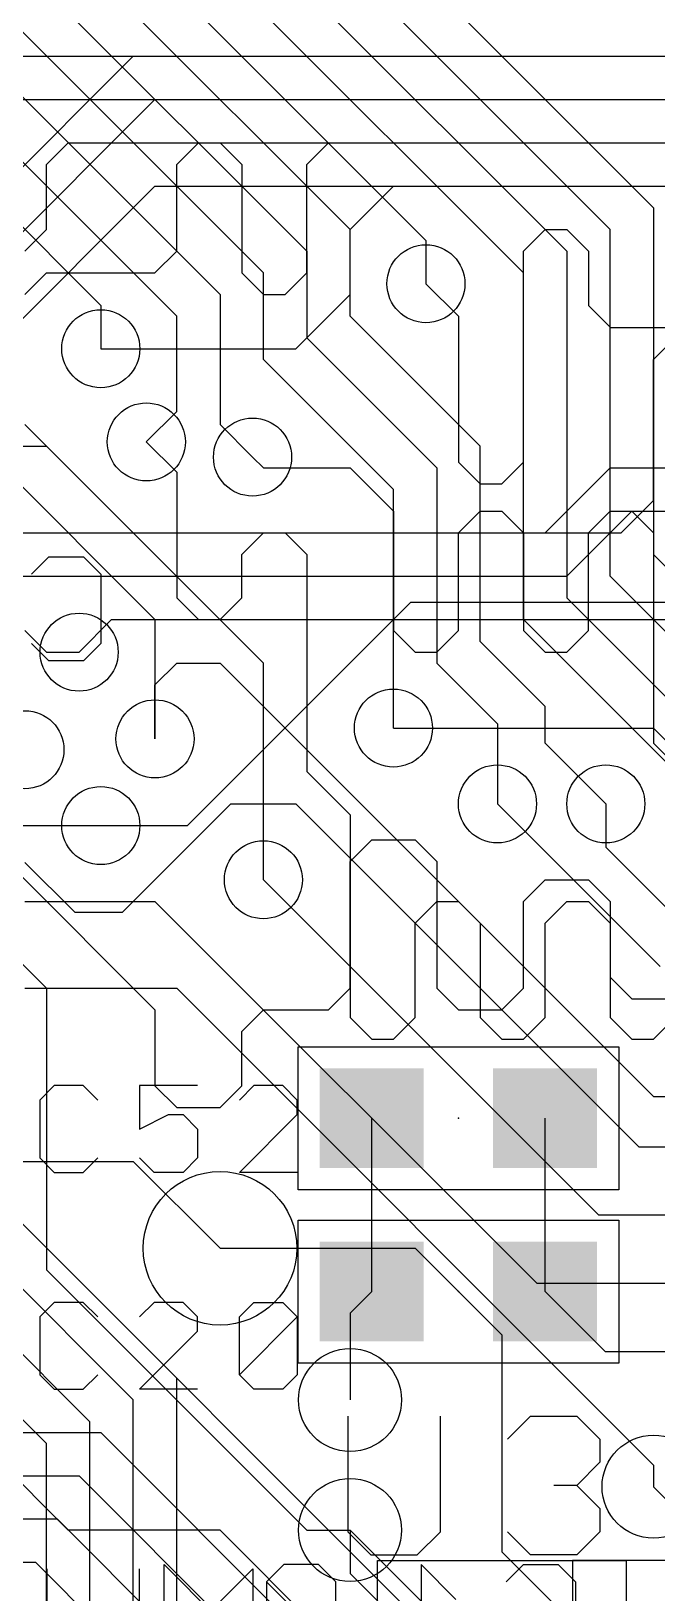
# Model space of a CAD drawing. Extents: x -61 to 136, y 23 to 123.
# Drawn here: x 80.3 to 83.97, y 63.39 to 72.54 of the extents above; entities that cross this region are included whole.
import ezdxf

# ---------------------------------------------------------------- set-up
doc = ezdxf.new("R2010")
doc.units = 0
for name, color, linetype in [('1', 14, 'CONTINUOUS'), ('13', 94, 'CONTINUOUS'), ('14', 94, 'CONTINUOUS'), ('15', 54, 'CONTINUOUS'), ('16', 134, 'CONTINUOUS'), ('18', 94, 'CONTINUOUS'), ('23', 251, 'CONTINUOUS'), ('25', 251, 'CONTINUOUS'), ('26', 54, 'CONTINUOUS'), ('3', 214, 'CONTINUOUS'), ('39', 14, 'CONTINUOUS'), ('4', 214, 'CONTINUOUS'), ('40', 134, 'CONTINUOUS')]:
    doc.layers.add(name, color=color, linetype=linetype)

# ---------------------------------------------------------------- blocks, each defined once
blk = doc.blocks.new('RECT')
blk.add_solid([(-0.5, -0.5), (0.5, -0.5), (-0.5, 0.5), (0.5, 0.5)])
blk = doc.blocks.new('ROUNDV')
blk.add_circle((0, 0), 0.5)

msp = doc.modelspace()

# ---------------------------------------------------------------- linework, layer by layer
at = {"layer": '1'}
for p, q in [((79.448, 76), (83.947, 71.501)), ((83.693, 71.374), (79.467, 75.6)), ((79.486, 75.2), (83.439, 71.247)), ((83.185, 71.12), (79.505, 74.8)), ((79.524, 74.4), (82.6135, 71.3105)), ((82.169, 71.374), (79.543, 74)), ((79.562, 73.6), (81.915, 71.247)), ((81.661, 71.12), (79.581, 73.2)), ((79.6, 72.8), (81.407, 70.993)), ((81.153, 70.866), (79.619, 72.4)), ((79.638, 72), (80.7085, 70.9295)), ((83.947, 71.501), (83.947, 69.469)), ((82.169, 70.866), (82.169, 71.374)), ((83.693, 69.342), (83.693, 71.374)), ((82.6135, 71.3105), (82.6135, 71.0565)), ((81.915, 71.247), (81.915, 70.739)), ((83.439, 71.247), (83.439, 69.215)), ((81.661, 70.612), (81.661, 71.12)), ((83.185, 69.088), (83.185, 71.12)), ((80.7085, 70.9295), (80.7085, 70.6755)), ((81.407, 70.993), (81.407, 70.231)), ((81.153, 70.3072), (81.153, 70.866)), ((82.931, 70.104), (82.169, 70.866)), ((81.915, 70.739), (82.677, 69.977)), ((82.423, 69.85), (81.661, 70.612)), ((80.9752, 70.1294), (81.153, 70.3072)), ((81.661, 68.834), (80.264, 70.231)), ((81.407, 70.231), (81.5975, 70.0405)), ((80.01, 70.104), (81.026, 69.088)), ((82.931, 68.961), (82.931, 70.104)), ((82.677, 69.977), (82.677, 68.834)), ((82.423, 68.453), (82.423, 69.85)), ((83.947, 69.469), (85.09, 68.326)), ((84.6455, 68.3895), (83.693, 69.342)), ((83.439, 69.215), (84.3915, 68.2625)), ((81.026, 69.088), (81.026, 68.3895)), ((84.1375, 68.1355), (83.185, 69.088)), ((80.264, 69.0245), (80.391, 68.8975)), ((80.391, 68.8975), (80.5815, 68.8975)), ((83.312, 68.58), (82.931, 68.961)), ((81.661, 67.564), (81.661, 68.834)), ((82.677, 68.834), (83.0326, 68.4784)), ((83.312, 68.3641), (83.312, 68.58)), ((83.0326, 68.4784), (83.0326, 68.0085)), ((83.6676, 68.0085), (83.312, 68.3641)), ((79.5655, 67.8815), (80.7085, 67.8815)), ((82.169, 67.6706), (82.296, 67.7976)), ((82.296, 67.7976), (82.55, 67.7976)), ((82.55, 67.7976), (82.677, 67.6706)), ((80.2005, 67.6275), (81.026, 66.802)), ((82.169, 66.929), (82.169, 67.6706)), ((82.677, 67.6706), (82.677, 66.929)), ((83.185, 67.437), (83.312, 67.564)), ((83.312, 67.564), (83.566, 67.564)), ((83.566, 67.564), (83.693, 67.437)), ((83.185, 66.929), (83.185, 67.437)), ((83.693, 67.437), (83.693, 66.9925)), ((83.693, 66.9925), (83.82, 66.8655)), ((82.042, 66.802), (82.169, 66.929)), ((82.677, 66.929), (82.804, 66.802)), ((83.058, 66.802), (83.185, 66.929)), ((81.026, 66.802), (81.026, 66.3575)), ((81.534, 66.675), (81.661, 66.802)), ((81.661, 66.802), (82.042, 66.802)), ((82.804, 66.802), (83.058, 66.802)), ((83.82, 66.8655), (86.5505, 66.8655)), ((81.534, 66.3575), (81.534, 66.675)), ((81.153, 64.643), (79.396, 66.4)), ((81.026, 66.3575), (81.153, 66.2305)), ((81.407, 66.2305), (81.534, 66.3575)), ((81.153, 66.2305), (81.407, 66.2305)), ((82.296, 65.151), (82.296, 66.167)), ((83.312, 65.151), (83.312, 66.167)), ((80.899, 64.516), (79.415, 66)), ((80.645, 64.389), (79.434, 65.6)), ((80.391, 64.262), (79.453, 65.2)), ((82.296, 65.151), (82.169, 65.024)), ((83.312, 65.151), (83.663, 64.8)), ((82.169, 65.024), (82.169, 64.516)), ((83.663, 64.8), (84.4, 64.8)), ((81.153, 59.055), (81.153, 64.643)), ((80.899, 59.182), (80.899, 64.516)), ((80.645, 59.309), (80.645, 64.389)), ((80.391, 59.436), (80.391, 64.262)), ((83.947, 64.008), (84.201, 63.754)), ((82.169, 63.754), (83.058, 62.865))]:
    msp.add_line(p, q, dxfattribs=at)
at = {"layer": '13'}
for p, q in [((80.518, 63.754), (78.272, 66)), ((81.407, 63.754), (80.518, 63.754)), ((82.423, 62.738), (81.407, 63.754)), ((82.169, 63.754), (82.169, 63.5)), ((82.169, 63.5), (82.55, 63.119))]:
    msp.add_line(p, q, dxfattribs=at)
at = {"layer": '14'}
for p, q in [((78.41, 72.39), (90.297, 72.39)), ((78.136, 72.136), (90.17, 72.136)), ((80.391, 71.755), (80.518, 71.882)), ((80.518, 71.882), (89.281, 71.882)), ((80.391, 71.374), (80.391, 71.755)), ((79.9465, 70.5485), (81.026, 71.628)), ((81.026, 71.628), (86.1822, 71.628)), ((80.264, 71.247), (80.391, 71.374)), ((83.947, 70.612), (84.135, 70.8)), ((83.947, 69.7865), (83.947, 70.612)), ((79.4893, 70.104), (80.391, 70.104)), ((80.391, 70.104), (80.899, 69.596)), ((83.7565, 69.596), (83.947, 69.7865)), ((80.899, 69.596), (83.7565, 69.596)), ((81.2165, 67.8815), (82.5246, 69.1896)), ((82.5246, 69.1896), (84.074, 69.1896)), ((80.7085, 67.8815), (81.2165, 67.8815)), ((81.407, 65.405), (82.55, 65.405)), ((82.55, 65.405), (83.058, 64.897)), ((83.058, 64.897), (83.058, 63.627)), ((79.9465, 64.3255), (80.7085, 64.3255)), ((80.7085, 64.3255), (83.439, 61.595)), ((79.8195, 64.0715), (80.5815, 64.0715)), ((80.5815, 64.0715), (83.185, 61.468)), ((80.4545, 63.8175), (79.6925, 63.8175)), ((82.931, 61.341), (80.4545, 63.8175)), ((83.058, 63.627), (83.947, 62.738)), ((80.3275, 63.5635), (77.0255, 63.5635)), ((82.677, 61.214), (80.3275, 63.5635))]:
    msp.add_line(p, q, dxfattribs=at)
at = {"layer": '15'}
msp.add_line((78.996, 66.8), (84.074, 61.722), dxfattribs=at)
at = {"layer": '16'}
for p, q in [((79.883, 71.374), (80.899, 72.39)), ((80.899, 72.39), (90.297, 72.39)), ((80.01, 71.12), (81.026, 72.136)), ((81.026, 72.136), (90.17, 72.136)), ((81.153, 71.755), (81.28, 71.882)), ((81.28, 71.882), (81.407, 71.882)), ((81.407, 71.882), (81.534, 71.755)), ((81.915, 71.755), (82.042, 71.882)), ((82.042, 71.882), (90.043, 71.882)), ((81.153, 71.247), (81.153, 71.755)), ((81.534, 71.755), (81.534, 71.12)), ((81.915, 71.12), (81.915, 71.755)), ((82.169, 71.374), (82.423, 71.628)), ((82.423, 71.628), (86.995, 71.628)), ((82.169, 70.993), (82.169, 71.374)), ((83.185, 71.247), (83.312, 71.374)), ((83.312, 71.374), (83.439, 71.374)), ((83.439, 71.374), (83.566, 71.247)), ((81.026, 71.12), (81.153, 71.247)), ((83.185, 70.01), (83.185, 71.247)), ((83.566, 71.247), (83.566, 70.9295)), ((80.264, 70.993), (80.391, 71.12)), ((80.391, 71.12), (81.026, 71.12)), ((81.534, 71.12), (81.661, 70.993)), ((81.788, 70.993), (81.915, 71.12)), ((82.6135, 71.0565), (82.804, 70.866)), ((81.661, 70.993), (81.788, 70.993)), ((81.8515, 70.6755), (82.169, 70.993)), ((83.566, 70.9295), (83.6955, 70.8)), ((82.804, 70.866), (82.804, 70.01)), ((83.6955, 70.8), (87, 70.8)), ((80.7085, 70.6755), (81.8515, 70.6755)), ((82.804, 70.01), (82.931, 69.883)), ((83.058, 69.883), (83.185, 70.01)), ((83.312, 69.596), (83.693, 69.977)), ((83.693, 69.977), (85.725, 69.977)), ((82.931, 69.883), (83.058, 69.883)), ((83.439, 69.342), (83.82, 69.723)), ((83.82, 69.723), (85.598, 69.723)), ((79.604, 69.596), (83.312, 69.596)), ((80.01, 69.342), (83.439, 69.342)), ((80.5815, 68.8975), (80.772, 69.088)), ((80.772, 69.088), (84.455, 69.088)), ((81.026, 68.707), (81.153, 68.834)), ((81.153, 68.834), (81.407, 68.834)), ((81.407, 68.834), (83.947, 66.294)), ((81.026, 68.3895), (81.026, 68.707)), ((82.423, 68.453), (83.947, 68.453)), ((83.947, 68.453), (84.5185, 67.8815)), ((80.8355, 67.3735), (81.4705, 68.0085)), ((81.4705, 68.0085), (81.8515, 68.0085)), ((81.8515, 68.0085), (83.86, 66)), ((83.0326, 68.0085), (83.9851, 67.056)), ((83.6676, 68.0085), (83.6676, 67.7545)), ((83.6676, 67.7545), (84.1121, 67.31)), ((80.264, 67.6656), (80.5561, 67.3735)), ((83.625, 65.6), (81.661, 67.564)), ((80.5561, 67.3735), (80.8355, 67.3735)), ((80.264, 66.929), (81.153, 66.929)), ((81.153, 66.929), (83.947, 64.135)), ((83.947, 66.294), (84.294, 66.294)), ((83.86, 66), (85.6, 66)), ((83.625, 65.6), (84.4, 65.6)), ((83.947, 64.135), (83.947, 64.008))]:
    msp.add_line(p, q, dxfattribs=at)
at = {"layer": '23'}
for p in [(82.804, 66.167), (82.804, 65.151)]:
    msp.add_point(p, dxfattribs=at)
at = {"layer": '25'}
for p, q in [((80.4361, 66.3579), (80.3514, 66.2732)), ((80.6056, 66.3579), (80.4361, 66.3579)), ((80.6904, 66.2732), (80.6056, 66.3579)), ((81.2751, 66.3579), (80.9361, 66.3579)), ((80.9361, 66.3579), (80.9361, 66.1037)), ((81.6055, 66.3579), (81.5208, 66.2732)), ((81.775, 66.3579), (81.6055, 66.3579)), ((81.8598, 66.2732), (81.775, 66.3579)), ((80.3514, 66.2732), (80.3514, 65.9342)), ((81.8598, 66.1885), (81.8598, 66.2732)), ((80.9361, 66.1037), (81.1056, 66.1885)), ((81.1056, 66.1885), (81.1903, 66.1885)), ((81.1903, 66.1885), (81.2751, 66.1037)), ((81.5208, 65.8495), (81.8598, 66.1885)), ((81.2751, 66.1037), (81.2751, 65.9342)), ((80.3514, 65.9342), (80.4361, 65.8495)), ((80.6056, 65.8495), (80.6904, 65.9342)), ((81.0208, 65.8495), (80.9361, 65.9342)), ((81.2751, 65.9342), (81.1903, 65.8495)), ((80.4361, 65.8495), (80.6056, 65.8495)), ((81.1903, 65.8495), (81.0208, 65.8495)), ((81.8598, 65.8495), (81.5208, 65.8495)), ((80.4361, 65.0879), (80.3514, 65.0032)), ((80.6056, 65.0879), (80.4361, 65.0879)), ((80.6904, 65.0032), (80.6056, 65.0879)), ((81.0208, 65.0879), (80.9361, 65.0032)), ((81.1903, 65.0879), (81.0208, 65.0879)), ((81.2751, 65.0032), (81.1903, 65.0879)), ((81.5208, 65.0032), (81.6055, 65.0879)), ((81.6055, 65.0879), (81.775, 65.0879)), ((81.775, 65.0879), (81.8598, 65.0032)), ((80.3514, 65.0032), (80.3514, 64.6642)), ((81.2751, 64.9185), (81.2751, 65.0032)), ((81.5208, 64.6642), (81.5208, 65.0032)), ((81.5208, 64.6642), (81.8598, 65.0032)), ((81.8598, 65.0032), (81.8598, 64.6642)), ((80.9361, 64.5795), (81.2751, 64.9185)), ((80.3514, 64.6642), (80.4361, 64.5795)), ((80.6056, 64.5795), (80.6904, 64.6642)), ((81.6055, 64.5795), (81.5208, 64.6642)), ((81.8598, 64.6642), (81.775, 64.5795)), ((80.4361, 64.5795), (80.6056, 64.5795)), ((81.2751, 64.5795), (80.9361, 64.5795)), ((81.775, 64.5795), (81.6055, 64.5795)), ((82.1556, 64.4221), (82.1556, 63.7442)), ((82.6979, 63.7442), (82.6979, 64.4221)), ((83.0911, 64.2865), (83.2267, 64.4221)), ((83.2267, 64.4221), (83.4979, 64.4221)), ((83.4979, 64.4221), (83.6334, 64.2865)), ((83.6334, 64.2865), (83.6334, 64.1509)), ((83.6334, 64.1509), (83.4979, 64.0153)), ((83.4979, 64.0153), (83.3623, 64.0153)), ((83.4979, 64.0153), (83.6334, 63.8798)), ((83.6334, 63.8798), (83.6334, 63.7442)), ((82.1556, 63.7442), (82.2912, 63.6086)), ((82.5623, 63.6086), (82.6979, 63.7442)), ((83.2267, 63.6086), (83.0911, 63.7442)), ((83.6334, 63.7442), (83.4979, 63.6086)), ((82.2912, 63.6086), (82.5623, 63.6086)), ((83.4979, 63.6086), (83.2267, 63.6086)), ((80.3926, 63.5261), (80.3926, 62.8482)), ((80.9349, 62.8482), (80.9349, 63.5261)), ((81.3281, 63.2549), (81.5993, 63.5261)), ((81.5993, 63.5261), (81.5993, 62.7126))]:
    msp.add_line(p, q, dxfattribs=at)
at = {"layer": '26'}
for p, q in [((80.3016, 69.3551), (80.4033, 69.4568)), ((80.4033, 69.4568), (80.6067, 69.4568)), ((80.6067, 69.4568), (80.7084, 69.3551)), ((80.7084, 69.3551), (80.7084, 68.9484)), ((80.4033, 68.8467), (80.3016, 68.9484)), ((80.7084, 68.9484), (80.6067, 68.8467)), ((80.6067, 68.8467), (80.4033, 68.8467)), ((81.0798, 62.9412), (81.0798, 63.5513)), ((81.0798, 63.5513), (81.3849, 63.2463)), ((81.7815, 63.5513), (81.6798, 63.4496)), ((81.9848, 63.5513), (81.7815, 63.5513)), ((82.0865, 63.4496), (81.9848, 63.5513)), ((82.7882, 63.3479), (82.5848, 63.5513)), ((82.5848, 63.5513), (82.5848, 62.9412)), ((83.0831, 63.4496), (83.1847, 63.5513)), ((83.1847, 63.5513), (83.3881, 63.5513)), ((83.3881, 63.5513), (83.4898, 63.4496)), ((81.6798, 63.4496), (81.6798, 63.0429)), ((82.0865, 63.0429), (81.6798, 63.4496)), ((82.0865, 63.0429), (82.0865, 63.4496)), ((83.4898, 63.4496), (83.4898, 63.0429))]:
    msp.add_line(p, q, dxfattribs=at)
at = {"layer": '3'}
for p, q in [((80.9752, 70.1294), (81.153, 69.9516)), ((81.5975, 70.0405), (81.661, 69.977)), ((81.153, 69.9516), (81.153, 69.215)), ((81.661, 69.977), (82.169, 69.977)), ((82.169, 69.977), (82.423, 69.723)), ((82.423, 69.723), (82.423, 69.0245)), ((82.804, 69.596), (82.931, 69.723)), ((82.931, 69.723), (83.058, 69.723)), ((83.058, 69.723), (83.185, 69.596)), ((83.566, 69.596), (83.693, 69.723)), ((83.693, 69.723), (83.82, 69.723)), ((83.82, 69.723), (83.947, 69.596)), ((81.534, 69.469), (81.661, 69.596)), ((81.661, 69.596), (81.788, 69.596)), ((81.788, 69.596), (81.915, 69.469)), ((82.804, 69.0245), (82.804, 69.596)), ((83.185, 69.596), (83.185, 69.0245)), ((83.566, 69.0245), (83.566, 69.596)), ((83.947, 69.596), (83.947, 68.3641)), ((81.534, 69.215), (81.534, 69.469)), ((81.915, 69.469), (81.915, 68.199)), ((81.153, 69.215), (81.28, 69.088)), ((81.407, 69.088), (81.534, 69.215)), ((81.28, 69.088), (81.407, 69.088)), ((82.423, 69.0245), (82.55, 68.8975)), ((82.677, 68.8975), (82.804, 69.0245)), ((83.185, 69.0245), (83.312, 68.8975)), ((83.439, 68.8975), (83.566, 69.0245)), ((82.55, 68.8975), (82.677, 68.8975)), ((83.312, 68.8975), (83.439, 68.8975)), ((83.947, 68.3641), (84.7471, 67.564)), ((81.915, 68.199), (82.169, 67.945)), ((82.169, 67.945), (82.169, 66.7562)), ((80.264, 67.437), (81.026, 67.437)), ((81.026, 67.437), (83.263, 65.2)), ((82.55, 67.31), (82.677, 67.437)), ((82.677, 67.437), (82.804, 67.437)), ((82.804, 67.437), (82.931, 67.31)), ((83.312, 67.31), (83.439, 67.437)), ((83.439, 67.437), (83.566, 67.437)), ((83.566, 67.437), (83.693, 67.31)), ((82.55, 66.7562), (82.55, 67.31)), ((82.931, 67.31), (82.931, 66.7562)), ((83.312, 66.7562), (83.312, 67.31)), ((83.693, 67.31), (83.693, 66.7562)), ((82.169, 66.7562), (82.296, 66.6292)), ((82.423, 66.6292), (82.55, 66.7562)), ((82.931, 66.7562), (83.058, 66.6292)), ((83.185, 66.6292), (83.312, 66.7562)), ((83.693, 66.7562), (83.82, 66.6292)), ((83.947, 66.6292), (84.074, 66.7562)), ((82.296, 66.6292), (82.423, 66.6292)), ((83.058, 66.6292), (83.185, 66.6292)), ((83.82, 66.6292), (83.947, 66.6292)), ((78.867, 65.913), (80.899, 65.913)), ((80.899, 65.913), (81.407, 65.405)), ((83.263, 65.2), (85.6, 65.2))]:
    msp.add_line(p, q, dxfattribs=at)
at = {"layer": '39'}
for p, q in [((81.8642, 66.5861), (83.7438, 66.5861)), ((81.8642, 65.7479), (81.8642, 66.5861)), ((83.7438, 66.5861), (83.7438, 65.7479)), ((83.7438, 65.7479), (81.8642, 65.7479)), ((81.8642, 65.5701), (83.7438, 65.5701)), ((81.8642, 64.7319), (81.8642, 65.5701)), ((83.7438, 65.5701), (83.7438, 64.7319)), ((83.7438, 64.7319), (81.8642, 64.7319)), ((82.329, 60.376), (82.329, 63.576)), ((82.329, 63.576), (83.787, 63.576)), ((83.787, 63.576), (83.787, 60.376))]:
    msp.add_line(p, q, dxfattribs=at)
at = {"layer": '4'}
for p, q in [((79.121, 68.199), (80.391, 66.929)), ((80.391, 66.929), (80.391, 65.278)), ((80.391, 65.278), (81.915, 63.754)), ((81.915, 63.754), (82.169, 63.754))]:
    msp.add_line(p, q, dxfattribs=at)
at = {"layer": '40'}
for p, q in [((83.472, 63.576), (83.472, 60.376)), ((84.93, 63.576), (83.472, 63.576))]:
    msp.add_line(p, q, dxfattribs=at)

# ---------------------------------------------------------------- block references
at = {"layer": '1', "xscale": 0.6096, "yscale": 0.5842}
for p in [(82.296, 66.167), (83.312, 66.167), (82.296, 65.151), (83.312, 65.151)]:
    msp.add_blockref('RECT', p, dxfattribs=at)
at = {"layer": '18'}
for p, xscale, yscale in [((82.6135, 71.0565), 0.4572, 0.4572), ((82.6135, 71.0565), 0.4572, 0.4572), ((82.6135, 71.0565), 0.4572, 0.4572), ((82.6135, 71.0565), 0.4572, 0.4572), ((82.6135, 71.0565), 0.4572, 0.4572), ((82.6135, 71.0565), 0.4572, 0.4572), ((82.6135, 71.0565), 0.4572, 0.4572), ((82.6135, 71.0565), 0.4572, 0.4572), ((80.7085, 70.6755), 0.4572, 0.4572), ((80.7085, 70.6755), 0.4572, 0.4572), ((80.7085, 70.6755), 0.4572, 0.4572), ((80.7085, 70.6755), 0.4572, 0.4572), ((80.7085, 70.6755), 0.4572, 0.4572), ((80.7085, 70.6755), 0.4572, 0.4572), ((80.7085, 70.6755), 0.4572, 0.4572), ((80.7085, 70.6755), 0.4572, 0.4572), ((80.9752, 70.1294), 0.4572, 0.4572), ((80.9752, 70.1294), 0.4572, 0.4572), ((80.9752, 70.1294), 0.4572, 0.4572), ((80.9752, 70.1294), 0.4572, 0.4572), ((80.9752, 70.1294), 0.4572, 0.4572), ((80.9752, 70.1294), 0.4572, 0.4572), ((80.9752, 70.1294), 0.4572, 0.4572), ((80.9752, 70.1294), 0.4572, 0.4572), ((81.5975, 70.0405), 0.4572, 0.4572), ((81.5975, 70.0405), 0.4572, 0.4572), ((81.5975, 70.0405), 0.4572, 0.4572), ((81.5975, 70.0405), 0.4572, 0.4572), ((81.5975, 70.0405), 0.4572, 0.4572), ((81.5975, 70.0405), 0.4572, 0.4572), ((81.5975, 70.0405), 0.4572, 0.4572), ((81.5975, 70.0405), 0.4572, 0.4572), ((80.5815, 68.8975), 0.4572, 0.4572), ((80.5815, 68.8975), 0.4572, 0.4572), ((80.5815, 68.8975), 0.4572, 0.4572), ((80.5815, 68.8975), 0.4572, 0.4572), ((80.5815, 68.8975), 0.4572, 0.4572), ((80.5815, 68.8975), 0.4572, 0.4572), ((80.5815, 68.8975), 0.4572, 0.4572), ((80.5815, 68.8975), 0.4572, 0.4572), ((82.423, 68.453), 0.4572, 0.4572), ((82.423, 68.453), 0.4572, 0.4572), ((82.423, 68.453), 0.4572, 0.4572), ((82.423, 68.453), 0.4572, 0.4572), ((82.423, 68.453), 0.4572, 0.4572), ((82.423, 68.453), 0.4572, 0.4572), ((82.423, 68.453), 0.4572, 0.4572), ((82.423, 68.453), 0.4572, 0.4572), ((80.264, 68.326), 0.4572, 0.4572), ((80.264, 68.326), 0.4572, 0.4572), ((80.264, 68.326), 0.4572, 0.4572), ((80.264, 68.326), 0.4572, 0.4572), ((80.264, 68.326), 0.4572, 0.4572), ((80.264, 68.326), 0.4572, 0.4572), ((80.264, 68.326), 0.4572, 0.4572), ((80.264, 68.326), 0.4572, 0.4572), ((81.026, 68.3895), 0.4572, 0.4572), ((81.026, 68.3895), 0.4572, 0.4572), ((81.026, 68.3895), 0.4572, 0.4572), ((81.026, 68.3895), 0.4572, 0.4572), ((81.026, 68.3895), 0.4572, 0.4572), ((81.026, 68.3895), 0.4572, 0.4572), ((81.026, 68.3895), 0.4572, 0.4572), ((81.026, 68.3895), 0.4572, 0.4572), ((83.0326, 68.0085), 0.4572, 0.4572), ((83.0326, 68.0085), 0.4572, 0.4572), ((83.0326, 68.0085), 0.4572, 0.4572), ((83.0326, 68.0085), 0.4572, 0.4572), ((83.0326, 68.0085), 0.4572, 0.4572), ((83.0326, 68.0085), 0.4572, 0.4572), ((83.0326, 68.0085), 0.4572, 0.4572), ((83.0326, 68.0085), 0.4572, 0.4572), ((83.6676, 68.0085), 0.4572, 0.4572), ((83.6676, 68.0085), 0.4572, 0.4572), ((83.6676, 68.0085), 0.4572, 0.4572), ((83.6676, 68.0085), 0.4572, 0.4572), ((83.6676, 68.0085), 0.4572, 0.4572), ((83.6676, 68.0085), 0.4572, 0.4572), ((83.6676, 68.0085), 0.4572, 0.4572), ((83.6676, 68.0085), 0.4572, 0.4572), ((80.7085, 67.8815), 0.4572, 0.4572), ((80.7085, 67.8815), 0.4572, 0.4572), ((80.7085, 67.8815), 0.4572, 0.4572), ((80.7085, 67.8815), 0.4572, 0.4572), ((80.7085, 67.8815), 0.4572, 0.4572), ((80.7085, 67.8815), 0.4572, 0.4572), ((80.7085, 67.8815), 0.4572, 0.4572), ((80.7085, 67.8815), 0.4572, 0.4572), ((81.661, 67.564), 0.4572, 0.4572), ((81.661, 67.564), 0.4572, 0.4572), ((81.661, 67.564), 0.4572, 0.4572), ((81.661, 67.564), 0.4572, 0.4572), ((81.661, 67.564), 0.4572, 0.4572), ((81.661, 67.564), 0.4572, 0.4572), ((81.661, 67.564), 0.4572, 0.4572), ((81.661, 67.564), 0.4572, 0.4572), ((81.407, 65.405), 0.9, 0.9), ((81.407, 65.405), 0.9, 0.9), ((81.407, 65.405), 0.9, 0.9), ((81.407, 65.405), 0.9, 0.9), ((81.407, 65.405), 0.9, 0.9), ((81.407, 65.405), 0.9, 0.9), ((81.407, 65.405), 0.9, 0.9), ((81.407, 65.405), 0.9, 0.9), ((82.169, 64.516), 0.6032, 0.6032), ((82.169, 64.516), 0.6032, 0.6032), ((82.169, 64.516), 0.6032, 0.6032), ((82.169, 64.516), 0.6032, 0.6032), ((82.169, 64.516), 0.6032, 0.6032), ((82.169, 64.516), 0.6032, 0.6032), ((82.169, 64.516), 0.6032, 0.6032), ((82.169, 64.516), 0.6032, 0.6032), ((83.947, 64.008), 0.6032, 0.6032), ((83.947, 64.008), 0.6032, 0.6032), ((83.947, 64.008), 0.6032, 0.6032), ((83.947, 64.008), 0.6032, 0.6032), ((83.947, 64.008), 0.6032, 0.6032), ((83.947, 64.008), 0.6032, 0.6032), ((83.947, 64.008), 0.6032, 0.6032), ((83.947, 64.008), 0.6032, 0.6032), ((82.169, 63.754), 0.6032, 0.6032), ((82.169, 63.754), 0.6032, 0.6032), ((82.169, 63.754), 0.6032, 0.6032), ((82.169, 63.754), 0.6032, 0.6032), ((82.169, 63.754), 0.6032, 0.6032), ((82.169, 63.754), 0.6032, 0.6032), ((82.169, 63.754), 0.6032, 0.6032), ((82.169, 63.754), 0.6032, 0.6032)]:
    msp.add_blockref('ROUNDV', p, dxfattribs=dict(at, xscale=xscale, yscale=yscale))

doc.saveas('drawing.dxf')
